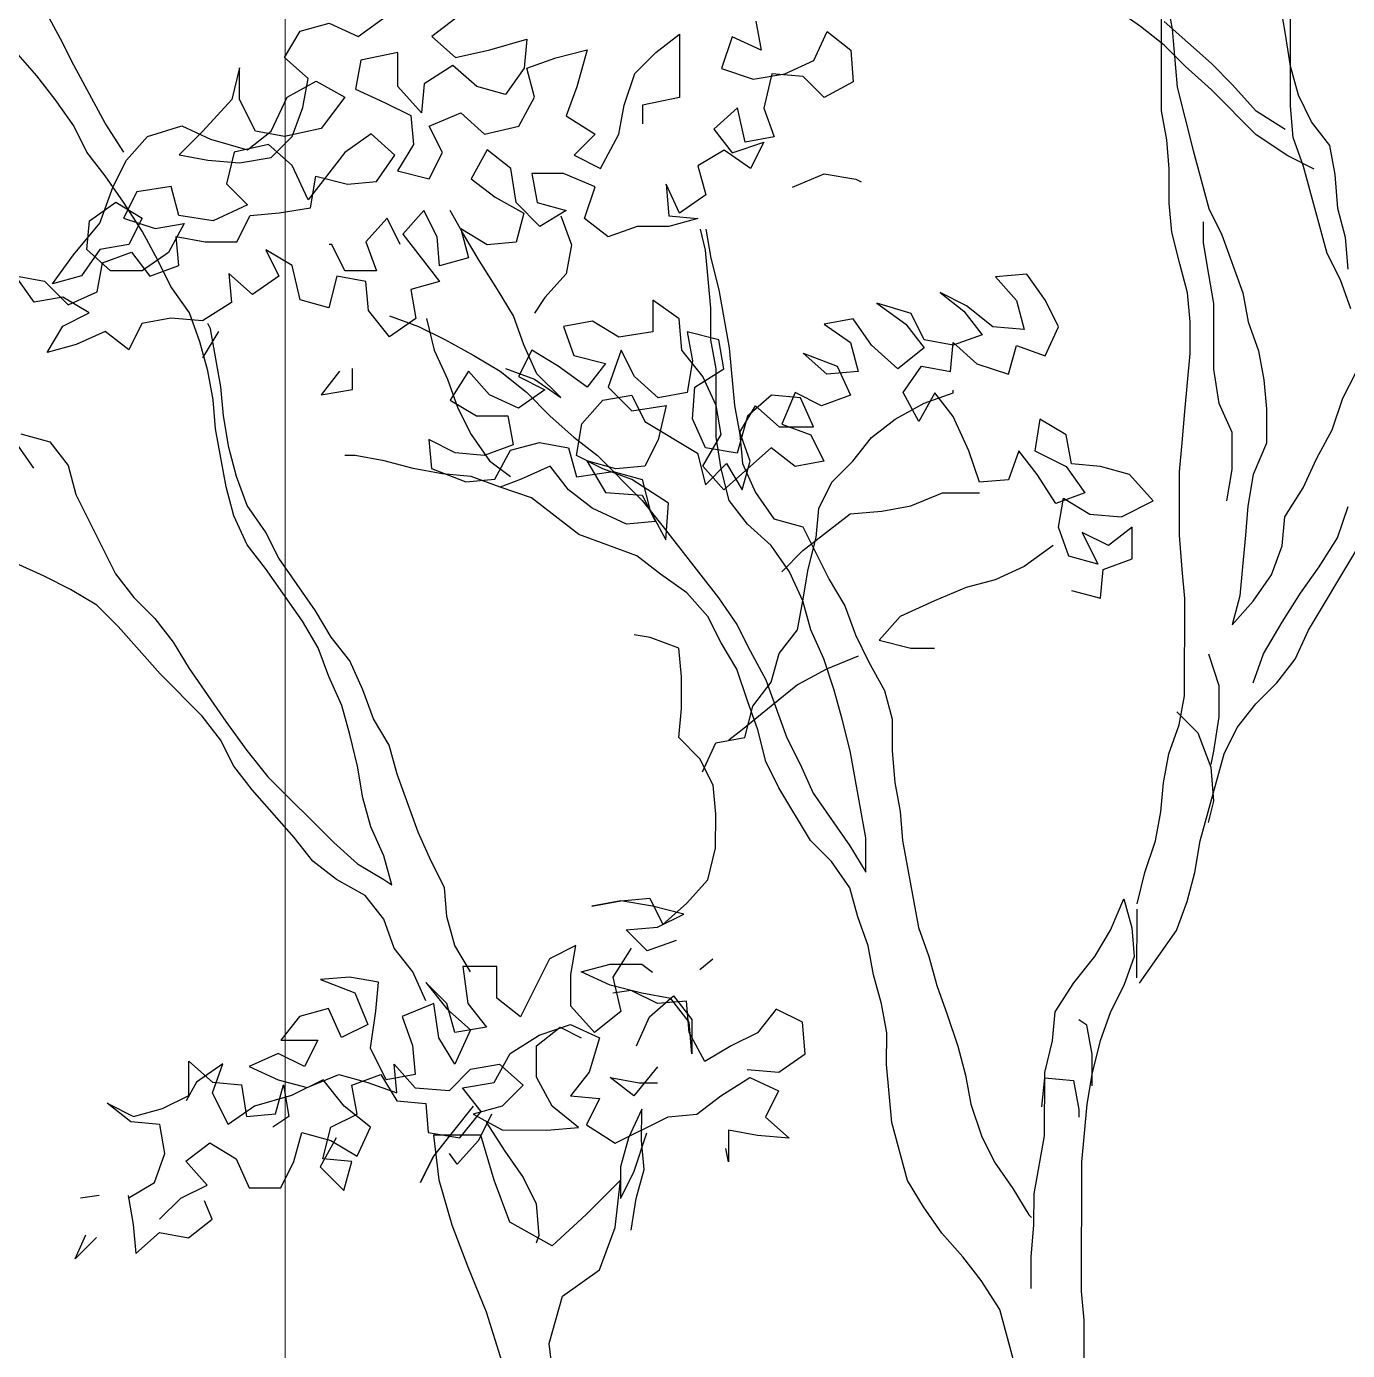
# Model space of a CAD drawing. Header units: millimetres. Extents: x 684983 to 685377, y 990360 to 990509.
# Drawn here: x 685187.835 to 685188.559, y 990423.123 to 990423.848 of the extents above; entities that cross this region are included whole.
import ezdxf

# ---------------------------------------------------------------- set-up
doc = ezdxf.new("R2010")
doc.units = ezdxf.units.MM
doc.layers.add('grid', color=8, linetype='Continuous', lineweight=9)
doc.layers.add('TEAK', color=7, linetype='Continuous')

# ---------------------------------------------------------------- blocks, each defined once
blk = doc.blocks.new('A$C25655A80')
at = {"color": 62}
for p, q in [((0.05239, 1.56976), (0.05243, 1.61686)), ((0.05435, 1.61013), (0.05626, 1.59956)), ((0.09759, 1.59856), (0.09568, 1.60913)), ((-0.34941, 1.59608), (-0.35517, 1.60666)), ((-0.24079, 1.59694), (-0.2302, 1.60462)), ((0.04472, 1.60053), (0.03512, 1.60726)), ((0.09949, 1.57164), (0.09952, 1.60721)), ((-0.26193, 1.59889), (-0.25136, 1.60176)), ((-0.25136, 1.60176), (-0.24079, 1.59694)), ((-0.20521, 1.60364), (-0.21387, 1.59692)), ((-0.09562, 1.60258), (-0.09371, 1.592)), ((0.05337, 1.59379), (0.04472, 1.60053)), ((0.07067, 1.58704), (0.05338, 1.60244)), ((0.05626, 1.59956), (0.05816, 1.5784)), ((-0.34462, 1.58646), (-0.34941, 1.59608)), ((-0.26771, 1.58928), (-0.26193, 1.59889)), ((-0.21387, 1.59692), (-0.20523, 1.58922)), ((-0.19273, 1.59209), (-0.17926, 1.59593)), ((-0.17926, 1.59593), (-0.18023, 1.58535)), ((-0.13216, 1.59108), (-0.12351, 1.5978)), ((-0.12351, 1.5978), (-0.12353, 1.57473)), ((-0.10428, 1.59682), (-0.10814, 1.58529)), ((-0.09371, 1.592), (-0.10428, 1.59682)), ((-0.07449, 1.58814), (-0.06967, 1.59871)), ((-0.06967, 1.59871), (-0.06103, 1.59197)), ((0.0995, 1.58606), (0.09759, 1.59856)), ((-0.35808, 1.58263), (-0.36576, 1.59129)), ((-0.22637, 1.59116), (-0.23983, 1.58829)), ((-0.22638, 1.57867), (-0.22637, 1.59116)), ((-0.20523, 1.58922), (-0.19273, 1.59209)), ((-0.1687, 1.58919), (-0.15716, 1.59206)), ((-0.15716, 1.59206), (-0.16102, 1.57861)), ((-0.13986, 1.58339), (-0.13216, 1.59108)), ((-0.06103, 1.59197), (-0.06008, 1.58044)), ((0.06105, 1.58609), (0.05337, 1.59379)), ((-0.3331, 1.5653), (-0.34462, 1.58646)), ((-0.28406, 1.58545), (-0.28695, 1.57391)), ((-0.28407, 1.57391), (-0.28406, 1.58545)), ((-0.25907, 1.58158), (-0.26771, 1.58928)), ((-0.23983, 1.58829), (-0.24177, 1.57772)), ((-0.20619, 1.58634), (-0.21677, 1.57962)), ((-0.19754, 1.57864), (-0.20619, 1.58634)), ((-0.18023, 1.58535), (-0.18697, 1.57575)), ((-0.17927, 1.58535), (-0.1687, 1.58919)), ((-0.1764, 1.57477), (-0.17927, 1.58535)), ((-0.10814, 1.58529), (-0.09661, 1.58143)), ((-0.08507, 1.58334), (-0.07449, 1.58814)), ((0.07066, 1.57743), (0.06105, 1.58609)), ((0.07835, 1.57935), (0.07067, 1.58704)), ((0.10238, 1.57548), (0.0995, 1.58606)), ((-0.35136, 1.57397), (-0.35808, 1.58263)), ((-0.26676, 1.57486), (-0.25618, 1.58062)), ((-0.261, 1.57101), (-0.25907, 1.58158)), ((-0.25618, 1.58062), (-0.24561, 1.57484)), ((-0.14372, 1.57186), (-0.13986, 1.58339)), ((-0.09661, 1.58143), (-0.08507, 1.58334)), ((-0.08987, 1.58335), (-0.09277, 1.57085)), ((-0.07834, 1.58237), (-0.08987, 1.58335)), ((-0.07066, 1.57468), (-0.07834, 1.58237)), ((-0.06008, 1.58044), (-0.07066, 1.57468)), ((-0.24177, 1.57772), (-0.2312, 1.5729)), ((-0.21774, 1.56904), (-0.22638, 1.57867)), ((-0.21677, 1.57962), (-0.21774, 1.56904)), ((-0.18697, 1.57575), (-0.19754, 1.57864)), ((-0.16102, 1.57861), (-0.16487, 1.56803)), ((0.05816, 1.5784), (0.06391, 1.55533)), ((0.08698, 1.56107), (0.07066, 1.57743)), ((0.08699, 1.56973), (0.07835, 1.57935)), ((0.10718, 1.56586), (0.10238, 1.57548)), ((-0.34464, 1.56435), (-0.35136, 1.57397)), ((-0.28695, 1.57391), (-0.29753, 1.56239)), ((-0.27831, 1.56237), (-0.28407, 1.57391)), ((-0.27254, 1.56237), (-0.26676, 1.57486)), ((-0.26485, 1.56044), (-0.261, 1.57101)), ((-0.24561, 1.57484), (-0.25428, 1.56331)), ((-0.2312, 1.5729), (-0.22159, 1.56809)), ((-0.18218, 1.56421), (-0.1764, 1.57477)), ((-0.14565, 1.56129), (-0.14372, 1.57186)), ((-0.12353, 1.57473), (-0.13699, 1.57185)), ((-0.13699, 1.57185), (-0.13699, 1.56513)), ((-0.10238, 1.57086), (-0.11104, 1.56318)), ((-0.09951, 1.55836), (-0.10238, 1.57086)), ((-0.09277, 1.57085), (-0.08893, 1.56027)), ((0.10044, 1.5601), (0.09949, 1.57164)), ((-0.32638, 1.55472), (-0.3331, 1.5653)), ((-0.22159, 1.56809), (-0.22064, 1.55751)), ((-0.21486, 1.56424), (-0.20332, 1.56903)), ((-0.20332, 1.56903), (-0.19468, 1.56133)), ((-0.16487, 1.56803), (-0.1543, 1.5613)), ((0.0543, 1.55918), (0.05239, 1.56976)), ((0.09756, 1.56299), (0.08699, 1.56973)), ((0.1139, 1.55721), (0.10718, 1.56586)), ((-0.33984, 1.55474), (-0.34464, 1.56435)), ((-0.32542, 1.55184), (-0.31772, 1.56048)), ((-0.31772, 1.56048), (-0.30522, 1.56432)), ((-0.29753, 1.56239), (-0.30619, 1.55374)), ((-0.30522, 1.56432), (-0.29465, 1.5595)), ((-0.2812, 1.55564), (-0.27254, 1.56237)), ((-0.26774, 1.56044), (-0.27831, 1.56237)), ((-0.25428, 1.56331), (-0.26774, 1.56044)), ((-0.23601, 1.56137), (-0.24563, 1.55465)), ((-0.22737, 1.55367), (-0.23601, 1.56137)), ((-0.21006, 1.55462), (-0.21486, 1.56424)), ((-0.19468, 1.56133), (-0.18218, 1.56421)), ((-0.1543, 1.5613), (-0.162, 1.55361)), ((-0.15239, 1.5488), (-0.14565, 1.56129)), ((-0.11104, 1.56318), (-0.10432, 1.55452)), ((0.09851, 1.55337), (0.08698, 1.56107)), ((-0.29465, 1.5595), (-0.2812, 1.55564)), ((-0.27351, 1.55756), (-0.28601, 1.55469)), ((-0.26486, 1.54986), (-0.27351, 1.55756)), ((-0.27255, 1.55275), (-0.26485, 1.56044)), ((-0.22064, 1.55751), (-0.22641, 1.5479)), ((-0.10432, 1.55452), (-0.09278, 1.55836)), ((-0.08893, 1.56027), (-0.09951, 1.55836)), ((-0.09278, 1.55836), (-0.0976, 1.54875)), ((0.05525, 1.54861), (0.0543, 1.55918)), ((0.10428, 1.54952), (0.10044, 1.5601)), ((0.11581, 1.54663), (0.1139, 1.55721)), ((-0.33312, 1.54608), (-0.33984, 1.55474)), ((-0.33024, 1.54223), (-0.32542, 1.55184)), ((-0.30619, 1.55374), (-0.29562, 1.55181)), ((-0.29562, 1.55181), (-0.28409, 1.55084)), ((-0.28601, 1.55469), (-0.2889, 1.54315)), ((-0.28409, 1.55084), (-0.27255, 1.55275)), ((-0.24563, 1.55465), (-0.25911, 1.53736)), ((-0.23411, 1.54407), (-0.22737, 1.55367)), ((-0.21488, 1.54501), (-0.21006, 1.55462)), ((-0.19372, 1.55556), (-0.1995, 1.54499)), ((-0.18507, 1.54883), (-0.19372, 1.55556)), ((-0.162, 1.55361), (-0.15239, 1.5488)), ((-0.1072, 1.55548), (-0.11682, 1.54973)), ((-0.0976, 1.54875), (-0.1072, 1.55548)), ((0.06391, 1.55533), (0.06966, 1.53417)), ((0.10812, 1.54856), (0.09851, 1.55337)), ((-0.3264, 1.53646), (-0.33312, 1.54608)), ((-0.25911, 1.53736), (-0.26486, 1.54986)), ((-0.25815, 1.53447), (-0.25621, 1.54601)), ((-0.25621, 1.54601), (-0.24468, 1.54311)), ((-0.22641, 1.5479), (-0.21488, 1.54501)), ((-0.18316, 1.53633), (-0.18507, 1.54883)), ((-0.17739, 1.5469), (-0.17547, 1.53632)), ((-0.16585, 1.54689), (-0.17739, 1.5469)), ((-0.15432, 1.54207), (-0.16585, 1.54689)), ((-0.11682, 1.54973), (-0.11395, 1.53915)), ((-0.08222, 1.542), (-0.07068, 1.5468)), ((-0.07068, 1.5468), (-0.05915, 1.54487)), ((0.05524, 1.53611), (0.05525, 1.54861)), ((0.1129, 1.51779), (0.10428, 1.54952)), ((0.11676, 1.53413), (0.11581, 1.54663)), ((-0.33506, 1.52878), (-0.33024, 1.54223)), ((-0.30909, 1.54221), (-0.32159, 1.5403)), ((-0.30621, 1.53163), (-0.30909, 1.54221)), ((-0.2889, 1.54315), (-0.28122, 1.53546)), ((-0.24468, 1.54311), (-0.23411, 1.54407)), ((-0.1995, 1.54499), (-0.19085, 1.53826)), ((-0.15818, 1.53054), (-0.15432, 1.54207)), ((-0.12836, 1.54301), (-0.12741, 1.53147)), ((-0.12357, 1.53243), (-0.12836, 1.54301)), ((-0.05915, 1.54487), (-0.05723, 1.5439)), ((-0.3389, 1.52974), (-0.32928, 1.53646)), ((-0.32928, 1.53646), (-0.31967, 1.53069)), ((-0.32159, 1.5403), (-0.3264, 1.53069)), ((-0.31968, 1.52588), (-0.3264, 1.53646)), ((-0.19085, 1.53826), (-0.18028, 1.53248)), ((-0.17452, 1.52767), (-0.18316, 1.53633)), ((-0.17547, 1.53632), (-0.1649, 1.53343)), ((-0.11395, 1.53915), (-0.12357, 1.53243)), ((-0.29372, 1.5297), (-0.30621, 1.53163)), ((-0.28122, 1.53546), (-0.29372, 1.5297)), ((-0.28507, 1.522), (-0.28026, 1.53161)), ((-0.28026, 1.53161), (-0.26968, 1.53256)), ((-0.26968, 1.53256), (-0.25815, 1.53447)), ((-0.21681, 1.53348), (-0.22451, 1.52483)), ((-0.21201, 1.52386), (-0.21681, 1.53348)), ((-0.2024, 1.52481), (-0.2072, 1.53347)), ((-0.18028, 1.53248), (-0.18318, 1.52191)), ((-0.1649, 1.53343), (-0.17452, 1.52767)), ((-0.16683, 1.53151), (-0.16299, 1.52093)), ((0.05619, 1.52553), (0.05524, 1.53611)), ((0.06966, 1.53417), (0.07445, 1.52456)), ((0.11963, 1.52355), (0.11676, 1.53413)), ((-0.34468, 1.51725), (-0.33506, 1.52878)), ((-0.33987, 1.51917), (-0.3389, 1.52974)), ((-0.3264, 1.53069), (-0.31487, 1.52684)), ((-0.31967, 1.53069), (-0.32449, 1.52108)), ((-0.31487, 1.52684), (-0.30429, 1.52875)), ((-0.30429, 1.52875), (-0.31007, 1.51818)), ((-0.23027, 1.5306), (-0.23797, 1.52196)), ((-0.22548, 1.52099), (-0.23027, 1.5306)), ((-0.20336, 1.52673), (-0.20049, 1.51616)), ((-0.19375, 1.52096), (-0.20336, 1.52673)), ((-0.14953, 1.5238), (-0.15818, 1.53054)), ((-0.13895, 1.52764), (-0.14953, 1.5238)), ((-0.12742, 1.52763), (-0.13895, 1.52764)), ((-0.11684, 1.5305), (-0.12742, 1.52763)), ((-0.12741, 1.53147), (-0.11684, 1.5305)), ((-0.11397, 1.51896), (-0.11588, 1.52665)), ((-0.11396, 1.52665), (-0.11205, 1.51608)), ((0.06772, 1.52168), (0.06773, 1.52937)), ((-0.31392, 1.5153), (-0.31968, 1.52588)), ((-0.30718, 1.52394), (-0.29661, 1.52201)), ((-0.30623, 1.51337), (-0.30718, 1.52394)), ((-0.29661, 1.52201), (-0.28507, 1.522)), ((-0.23797, 1.52196), (-0.23414, 1.51138)), ((-0.22451, 1.52483), (-0.21107, 1.50751)), ((-0.21106, 1.51328), (-0.21201, 1.52386)), ((-0.19664, 1.51519), (-0.2024, 1.52481)), ((-0.18318, 1.52191), (-0.19375, 1.52096)), ((0.05906, 1.514), (0.05619, 1.52553)), ((0.07445, 1.52456), (0.08213, 1.5034)), ((0.12059, 1.51202), (0.11963, 1.52355)), ((-0.35238, 1.50668), (-0.34468, 1.51725)), ((-0.33507, 1.51916), (-0.3418, 1.50956)), ((-0.33123, 1.51147), (-0.33987, 1.51917)), ((-0.32449, 1.52108), (-0.33507, 1.51916)), ((-0.33411, 1.51436), (-0.32353, 1.51819)), ((-0.32353, 1.51819), (-0.31681, 1.50953)), ((-0.31007, 1.51818), (-0.31969, 1.51146)), ((-0.2745, 1.51911), (-0.26971, 1.50949)), ((-0.2649, 1.51333), (-0.2745, 1.51911)), ((-0.25047, 1.52101), (-0.25143, 1.52101)), ((-0.24567, 1.51139), (-0.25047, 1.52101)), ((-0.16299, 1.52093), (-0.16492, 1.51036)), ((-0.11206, 1.49781), (-0.11397, 1.51896)), ((0.06963, 1.51014), (0.06772, 1.52168)), ((0.1177, 1.50818), (0.1129, 1.51779)), ((-0.33604, 1.50378), (-0.33411, 1.51436)), ((-0.31681, 1.50953), (-0.30623, 1.51337)), ((-0.30912, 1.50568), (-0.31392, 1.5153)), ((-0.26202, 1.50083), (-0.2649, 1.51333)), ((-0.20049, 1.51616), (-0.21106, 1.51328)), ((-0.18992, 1.50461), (-0.19664, 1.51519)), ((-0.11205, 1.51608), (-0.10917, 1.50454)), ((0.06194, 1.50342), (0.05906, 1.514)), ((-0.36584, 1.50958), (-0.35526, 1.50765)), ((-0.35912, 1.49996), (-0.36584, 1.50958)), ((-0.35526, 1.50765), (-0.34662, 1.49899)), ((-0.3418, 1.50956), (-0.35238, 1.50668)), ((-0.31969, 1.51146), (-0.33123, 1.51147)), ((-0.28797, 1.51047), (-0.28702, 1.49989)), ((-0.27932, 1.50277), (-0.28797, 1.51047)), ((-0.26971, 1.50949), (-0.27932, 1.50277)), ((-0.24856, 1.50947), (-0.25145, 1.49794)), ((-0.23798, 1.50754), (-0.24856, 1.50947)), ((-0.23414, 1.51138), (-0.24567, 1.51139)), ((-0.23703, 1.49696), (-0.23798, 1.50754)), ((-0.21107, 1.50751), (-0.22164, 1.50464)), ((-0.16492, 1.51036), (-0.17262, 1.50171)), ((0.0033, 1.5102), (-0.00823, 1.50925)), ((-0.00823, 1.50925), (-0.00055, 1.50059)), ((0.01003, 1.50058), (0.0033, 1.5102)), ((0.07155, 1.49957), (0.06963, 1.51014)), ((0.12153, 1.4976), (0.1177, 1.50818)), ((-0.34662, 1.49899), (-0.33604, 1.50378)), ((-0.3024, 1.49606), (-0.30912, 1.50568)), ((-0.22164, 1.50464), (-0.21973, 1.49406)), ((-0.18416, 1.49499), (-0.18992, 1.50461)), ((-0.10917, 1.50454), (-0.10535, 1.48339)), ((-0.02842, 1.5035), (-0.01978, 1.49677)), ((-0.01882, 1.49869), (-0.02842, 1.5035)), ((0.06289, 1.49284), (0.06194, 1.50342)), ((0.08213, 1.5034), (0.08404, 1.49283)), ((-0.34854, 1.50187), (-0.35912, 1.49996)), ((-0.33893, 1.4961), (-0.34854, 1.50187)), ((-0.28702, 1.49989), (-0.2976, 1.49317)), ((-0.25145, 1.49794), (-0.26202, 1.50083)), ((-0.17262, 1.50171), (-0.17647, 1.49595)), ((-0.13321, 1.50071), (-0.13322, 1.48918)), ((-0.1236, 1.49398), (-0.13321, 1.50071)), ((-0.11207, 1.48628), (-0.11206, 1.49781)), ((-0.0515, 1.49968), (-0.04093, 1.49198)), ((-0.03901, 1.49582), (-0.0515, 1.49968)), ((-0.00921, 1.49099), (-0.01882, 1.49869)), ((-0.00055, 1.50059), (0.00233, 1.49002)), ((0.01482, 1.49097), (0.01003, 1.50058)), ((0.07153, 1.47553), (0.07155, 1.49957)), ((-0.34855, 1.4913), (-0.33893, 1.4961)), ((-0.30913, 1.49415), (-0.31971, 1.49223)), ((-0.2976, 1.49317), (-0.30913, 1.49415)), ((-0.29857, 1.48548), (-0.3024, 1.49606)), ((-0.22935, 1.48734), (-0.23703, 1.49696)), ((-0.21973, 1.49406), (-0.22935, 1.48734)), ((-0.22934, 1.49503), (-0.21877, 1.49118)), ((-0.21589, 1.49406), (-0.21301, 1.48252)), ((-0.18033, 1.48442), (-0.18416, 1.49499)), ((-0.15533, 1.49304), (-0.1659, 1.49113)), ((-0.14572, 1.48727), (-0.15533, 1.49304)), ((-0.12265, 1.48244), (-0.1236, 1.49398)), ((-0.06016, 1.49392), (-0.07073, 1.49201)), ((-0.05344, 1.4843), (-0.06016, 1.49392)), ((-0.03421, 1.4862), (-0.03901, 1.49582)), ((-0.01978, 1.49677), (-0.01306, 1.48811)), ((0.06288, 1.48131), (0.06289, 1.49284)), ((-0.35433, 1.48169), (-0.34855, 1.4913)), ((-0.33317, 1.48936), (-0.34375, 1.48456)), ((-0.32452, 1.48262), (-0.33317, 1.48936)), ((-0.31971, 1.49223), (-0.32452, 1.48262)), ((-0.29183, 1.48932), (-0.29761, 1.47972)), ((-0.29472, 1.49029), (-0.29568, 1.49221)), ((-0.29089, 1.46914), (-0.29472, 1.49029)), ((-0.21877, 1.49118), (-0.20916, 1.48636)), ((-0.1659, 1.49113), (-0.16207, 1.48055)), ((-0.13322, 1.48918), (-0.14572, 1.48727)), ((-0.12072, 1.48917), (-0.11881, 1.47859)), ((-0.10919, 1.48627), (-0.12072, 1.48917)), ((-0.07073, 1.49201), (-0.06113, 1.48527)), ((-0.04093, 1.49198), (-0.03421, 1.48332)), ((-0.01306, 1.48811), (-0.02364, 1.48427)), ((0.00233, 1.49002), (-0.00921, 1.49099)), ((0.01001, 1.4804), (0.01482, 1.49097)), ((0.08404, 1.49283), (0.08787, 1.48225)), ((-0.34375, 1.48456), (-0.35433, 1.48169)), ((-0.29569, 1.47491), (-0.29857, 1.48548)), ((-0.20916, 1.48636), (-0.1986, 1.48059)), ((-0.17553, 1.47384), (-0.18033, 1.48442)), ((-0.11016, 1.4757), (-0.11207, 1.48628)), ((-0.10728, 1.4757), (-0.10919, 1.48627)), ((-0.10535, 1.48339), (-0.10344, 1.46224)), ((-0.06113, 1.48527), (-0.05825, 1.47469)), ((-0.04383, 1.47564), (-0.05344, 1.4843)), ((-0.03421, 1.48332), (-0.04383, 1.47564)), ((-0.02364, 1.48427), (-0.03421, 1.4862)), ((-0.02461, 1.47466), (-0.02363, 1.48523)), ((-0.02363, 1.48523), (-0.01499, 1.47753)), ((-0.00346, 1.47368), (-0.00056, 1.48425)), ((-0.00056, 1.48425), (0.01001, 1.4804)), ((-0.21301, 1.48252), (-0.20822, 1.47194)), ((-0.1986, 1.48059), (-0.18899, 1.47481)), ((-0.17745, 1.48249), (-0.18226, 1.47288)), ((-0.16784, 1.47671), (-0.17745, 1.48249)), ((-0.16207, 1.48055), (-0.15053, 1.47766)), ((-0.14476, 1.48246), (-0.14958, 1.46901)), ((-0.13996, 1.47284), (-0.14476, 1.48246)), ((-0.11497, 1.47282), (-0.12265, 1.48244)), ((-0.11881, 1.47859), (-0.12074, 1.46706)), ((-0.07843, 1.48144), (-0.06594, 1.47662)), ((-0.06979, 1.47374), (-0.07843, 1.48144)), ((0.06094, 1.46016), (0.06288, 1.48131)), ((0.08787, 1.48225), (0.08979, 1.47167)), ((-0.29378, 1.46433), (-0.29569, 1.47491)), ((-0.24763, 1.47486), (-0.25436, 1.46622)), ((-0.24283, 1.46813), (-0.24282, 1.47582)), ((-0.20052, 1.47482), (-0.20726, 1.46425)), ((-0.19284, 1.46616), (-0.20052, 1.47482)), ((-0.18899, 1.47481), (-0.17938, 1.46711)), ((-0.18706, 1.47577), (-0.17649, 1.47191)), ((-0.16689, 1.46518), (-0.17553, 1.47384)), ((-0.15727, 1.46901), (-0.16784, 1.47671)), ((-0.15053, 1.47766), (-0.15727, 1.46901)), ((-0.11786, 1.46898), (-0.10728, 1.4757)), ((-0.11018, 1.45071), (-0.11016, 1.4757)), ((-0.05825, 1.47469), (-0.06979, 1.47374)), ((-0.06594, 1.47662), (-0.06114, 1.46604)), ((-0.04192, 1.46699), (-0.03518, 1.47659)), ((-0.03518, 1.47659), (-0.02461, 1.47466)), ((-0.01499, 1.47753), (-0.00346, 1.47368)), ((0.07344, 1.46303), (0.07153, 1.47553)), ((0.11862, 1.46492), (0.12344, 1.47452)), ((-0.28994, 1.45856), (-0.29089, 1.46914)), ((-0.20822, 1.47194), (-0.20438, 1.46137)), ((-0.18226, 1.47288), (-0.17265, 1.46807)), ((-0.17649, 1.47191), (-0.16689, 1.46518)), ((-0.14958, 1.46901), (-0.14094, 1.46035)), ((-0.13132, 1.46514), (-0.13996, 1.47284)), ((-0.11883, 1.45744), (-0.11786, 1.46898)), ((-0.11017, 1.46224), (-0.11497, 1.47282)), ((0.08979, 1.47167), (0.09074, 1.4611)), ((-0.29283, 1.45376), (-0.29378, 1.46433)), ((-0.25436, 1.46622), (-0.24283, 1.46813)), ((-0.20726, 1.46425), (-0.19765, 1.45848)), ((-0.18227, 1.46135), (-0.19284, 1.46616)), ((-0.17265, 1.46807), (-0.18227, 1.46135)), ((-0.17938, 1.46711), (-0.17074, 1.45845)), ((-0.15921, 1.45556), (-0.15151, 1.4642)), ((-0.15151, 1.4642), (-0.14093, 1.46611)), ((-0.14093, 1.46611), (-0.13613, 1.4565)), ((-0.12074, 1.46706), (-0.13132, 1.46514)), ((-0.08998, 1.46607), (-0.09864, 1.45839)), ((-0.07941, 1.4651), (-0.08998, 1.46607)), ((-0.08133, 1.46702), (-0.08615, 1.45549)), ((-0.07172, 1.46221), (-0.08133, 1.46702)), ((-0.07461, 1.45452), (-0.07941, 1.4651)), ((-0.06114, 1.46604), (-0.07172, 1.46221)), ((-0.03616, 1.45641), (-0.04192, 1.46699)), ((-0.03038, 1.46697), (-0.03616, 1.45641)), ((-0.03423, 1.46313), (-0.02365, 1.46697)), ((-0.02366, 1.45832), (-0.03038, 1.46697)), ((-0.02365, 1.46697), (-0.02365, 1.46793)), ((0.11476, 1.45338), (0.11862, 1.46492)), ((-0.20438, 1.46137), (-0.19958, 1.45175)), ((-0.14094, 1.46035), (-0.12844, 1.46226)), ((-0.12844, 1.46226), (-0.13133, 1.44976)), ((-0.10826, 1.45167), (-0.11017, 1.46224)), ((-0.10344, 1.46224), (-0.10153, 1.45166)), ((-0.10153, 1.45262), (-0.09575, 1.46223)), ((-0.09575, 1.46223), (-0.08711, 1.45453)), ((-0.04481, 1.45737), (-0.03423, 1.46313)), ((0.05997, 1.44863), (0.06094, 1.46016)), ((0.07823, 1.45246), (0.07344, 1.46303)), ((0.09074, 1.4611), (0.09073, 1.4486)), ((-0.28803, 1.44702), (-0.28994, 1.45856)), ((-0.19765, 1.45848), (-0.18612, 1.45847)), ((-0.18612, 1.45847), (-0.18421, 1.44789)), ((-0.17074, 1.45845), (-0.16209, 1.45075)), ((-0.16114, 1.44402), (-0.15921, 1.45556)), ((-0.13613, 1.4565), (-0.11692, 1.44494)), ((-0.11403, 1.44686), (-0.11883, 1.45744)), ((-0.09864, 1.45839), (-0.1025, 1.44493)), ((-0.08711, 1.45453), (-0.07461, 1.45452)), ((-0.08615, 1.45549), (-0.07558, 1.45164)), ((-0.05347, 1.45065), (-0.04481, 1.45737)), ((-0.0179, 1.44581), (-0.02366, 1.45832)), ((0.00806, 1.45733), (0.00613, 1.44579)), ((0.01767, 1.45155), (0.00806, 1.45733)), ((-0.36397, 1.4519), (-0.35339, 1.44901)), ((-0.289, 1.4326), (-0.29283, 1.45376)), ((-0.21497, 1.44984), (-0.21401, 1.43927)), ((-0.20536, 1.44502), (-0.21497, 1.44984)), ((-0.19958, 1.45175), (-0.19286, 1.44213)), ((-0.16209, 1.45075), (-0.15345, 1.44402)), ((-0.13133, 1.44976), (-0.13615, 1.44016)), ((-0.115, 1.44014), (-0.10826, 1.45167)), ((-0.10827, 1.43917), (-0.11018, 1.45071)), ((-0.09769, 1.44204), (-0.10153, 1.45262)), ((-0.10153, 1.45166), (-0.10058, 1.44108)), ((-0.07558, 1.45164), (-0.07078, 1.44202)), ((-0.0602, 1.44201), (-0.05347, 1.45065)), ((0.01958, 1.44097), (0.01767, 1.45155)), ((0.07822, 1.439), (0.07823, 1.45246)), ((0.10899, 1.44281), (0.11476, 1.45338)), ((-0.35917, 1.4394), (-0.36589, 1.44902)), ((-0.35339, 1.44901), (-0.34667, 1.44035)), ((-0.28515, 1.43645), (-0.28803, 1.44702)), ((-0.19478, 1.44405), (-0.20536, 1.44502)), ((-0.18421, 1.44789), (-0.19478, 1.44405)), ((-0.19095, 1.4354), (-0.18517, 1.44597)), ((-0.18517, 1.44597), (-0.17459, 1.44884)), ((-0.17459, 1.44884), (-0.16402, 1.44691)), ((-0.16402, 1.44691), (-0.16115, 1.43633)), ((-0.11692, 1.44494), (-0.11404, 1.43341)), ((-0.1025, 1.44493), (-0.11403, 1.44686)), ((-0.09, 1.44684), (-0.10732, 1.43148)), ((-0.08135, 1.4401), (-0.09, 1.44684)), ((-0.01407, 1.43428), (-0.0179, 1.44581)), ((0.00036, 1.4458), (-0.00349, 1.43523)), ((0.00708, 1.43714), (0.00036, 1.4458)), ((0.00613, 1.44579), (0.01766, 1.44001)), ((0.05899, 1.43805), (0.05997, 1.44863)), ((0.09073, 1.4486), (0.08591, 1.43707)), ((-0.34667, 1.44035), (-0.3438, 1.42977)), ((-0.24189, 1.4441), (-0.24573, 1.4441)), ((-0.23131, 1.44216), (-0.24189, 1.4441)), ((-0.22074, 1.43927), (-0.23131, 1.44216)), ((-0.19286, 1.44213), (-0.18518, 1.43635)), ((-0.17075, 1.44019), (-0.18133, 1.43539)), ((-0.16403, 1.43153), (-0.17075, 1.44019)), ((-0.15153, 1.43921), (-0.16114, 1.44402)), ((-0.15729, 1.4421), (-0.15058, 1.43056)), ((-0.14672, 1.4392), (-0.15729, 1.4421)), ((-0.15345, 1.44402), (-0.13712, 1.42766)), ((-0.13615, 1.44016), (-0.14672, 1.4392)), ((-0.10732, 1.43148), (-0.115, 1.44014)), ((-0.11404, 1.43341), (-0.10635, 1.44109)), ((-0.10635, 1.44109), (-0.10059, 1.43147)), ((-0.10059, 1.43147), (-0.09769, 1.44204)), ((-0.10058, 1.44108), (-0.09578, 1.43051)), ((-0.07078, 1.44202), (-0.08135, 1.4401)), ((-0.0679, 1.43432), (-0.0602, 1.44201)), ((0.01766, 1.44001), (0.02438, 1.4304)), ((0.03016, 1.44), (0.01958, 1.44097)), ((0.04073, 1.43711), (0.03016, 1.44)), ((0.10417, 1.43224), (0.10899, 1.44281)), ((-0.28132, 1.42587), (-0.28515, 1.43645)), ((-0.21017, 1.43734), (-0.22074, 1.43927)), ((-0.21401, 1.43927), (-0.20152, 1.43445)), ((-0.1996, 1.43637), (-0.21017, 1.43734)), ((-0.20152, 1.43445), (-0.19095, 1.4354)), ((-0.18903, 1.43251), (-0.1996, 1.43637)), ((-0.18133, 1.43539), (-0.18903, 1.43251)), ((-0.16115, 1.43633), (-0.14769, 1.43824)), ((-0.14096, 1.43535), (-0.15153, 1.43921)), ((-0.14769, 1.43824), (-0.13711, 1.43535)), ((-0.12751, 1.42669), (-0.14096, 1.43535)), ((-0.13711, 1.43535), (-0.13424, 1.42381)), ((-0.1054, 1.42763), (-0.10827, 1.43917)), ((-0.00349, 1.43523), (-0.01407, 1.43428)), ((0.0138, 1.42656), (0.00708, 1.43714)), ((0.04937, 1.42749), (0.04073, 1.43711)), ((0.05897, 1.41498), (0.05899, 1.43805)), ((0.07629, 1.42746), (0.07822, 1.439)), ((0.08591, 1.43707), (0.08398, 1.42553)), ((-0.28613, 1.42203), (-0.289, 1.4326)), ((-0.17749, 1.42866), (-0.18903, 1.43251)), ((-0.15539, 1.42479), (-0.16403, 1.43153)), ((-0.15058, 1.43056), (-0.13712, 1.42958)), ((-0.09578, 1.43051), (-0.08906, 1.42089)), ((-0.07272, 1.42472), (-0.0679, 1.43432)), ((-0.03907, 1.42565), (-0.02753, 1.43044)), ((-0.02753, 1.43044), (-0.01407, 1.43043)), ((0.02438, 1.4304), (0.0138, 1.42656)), ((0.09743, 1.42168), (0.10417, 1.43224)), ((-0.3438, 1.42977), (-0.32941, 1.40092)), ((-0.2746, 1.41625), (-0.28132, 1.42587)), ((-0.1602, 1.41518), (-0.17749, 1.42866)), ((-0.13712, 1.42958), (-0.13232, 1.41996)), ((-0.13712, 1.42766), (-0.12944, 1.41804)), ((-0.12848, 1.41323), (-0.12751, 1.42669)), ((-0.09868, 1.41897), (-0.1054, 1.42763)), ((-0.04965, 1.42373), (-0.03907, 1.42565)), ((0.01476, 1.41791), (0.01669, 1.42848)), ((0.01669, 1.42848), (0.0263, 1.4227)), ((0.03783, 1.42173), (0.04937, 1.42749)), ((0.08398, 1.42553), (0.08301, 1.41496)), ((0.11665, 1.41397), (0.12051, 1.4255)), ((-0.28133, 1.41145), (-0.28613, 1.42203)), ((-0.1429, 1.41901), (-0.15539, 1.42479)), ((-0.13424, 1.42381), (-0.12848, 1.41323)), ((-0.08906, 1.42089), (-0.07849, 1.41799)), ((-0.0785, 1.40934), (-0.06118, 1.42278)), ((-0.07369, 1.41414), (-0.07272, 1.42472)), ((-0.06118, 1.42278), (-0.04965, 1.42373)), ((0.0263, 1.4227), (0.03783, 1.42173)), ((0.09646, 1.4111), (0.09743, 1.42168)), ((-0.2698, 1.40663), (-0.2746, 1.41625)), ((-0.13232, 1.41996), (-0.1429, 1.41901)), ((-0.12944, 1.41804), (-0.10928, 1.39207)), ((-0.09003, 1.41127), (-0.09868, 1.41897)), ((-0.07849, 1.41799), (-0.06889, 1.39876)), ((0.01859, 1.40733), (0.01476, 1.41791)), ((0.02341, 1.41598), (0.02916, 1.40444)), ((0.03301, 1.41116), (0.02341, 1.41598)), ((0.04167, 1.41788), (0.03301, 1.41116)), ((0.04166, 1.40635), (0.04167, 1.41788)), ((-0.27461, 1.40279), (-0.28133, 1.41145)), ((-0.13906, 1.40747), (-0.1602, 1.41518)), ((-0.08331, 1.40165), (-0.09003, 1.41127)), ((-0.07658, 1.40261), (-0.07369, 1.41414)), ((0.01283, 1.41118), (0.00225, 1.4035)), ((0.05992, 1.40248), (0.05897, 1.41498)), ((0.08301, 1.41496), (0.08203, 1.40343)), ((0.09261, 1.40053), (0.09646, 1.4111)), ((0.10991, 1.4034), (0.11665, 1.41397)), ((-0.25636, 1.38739), (-0.2698, 1.40663)), ((-0.13042, 1.40074), (-0.13906, 1.40747)), ((-0.0862, 1.40166), (-0.0785, 1.40934)), ((0.02916, 1.40444), (0.01859, 1.40733)), ((0.03108, 1.40251), (0.04166, 1.40635)), ((0.10605, 1.38033), (0.12338, 1.40916)), ((-0.35536, 1.39998), (-0.36593, 1.4048)), ((-0.26117, 1.38355), (-0.27461, 1.40279)), ((-0.07851, 1.39108), (-0.08331, 1.40165)), ((-0.07851, 1.39108), (-0.07658, 1.40261)), ((0.00225, 1.4035), (-0.00833, 1.3987)), ((0.03011, 1.39194), (0.03108, 1.40251)), ((0.06087, 1.39191), (0.05992, 1.40248)), ((0.08203, 1.40343), (0.08106, 1.39285)), ((0.10317, 1.39379), (0.10991, 1.4034)), ((-0.34575, 1.39517), (-0.35536, 1.39998)), ((-0.32941, 1.40092), (-0.32268, 1.39226)), ((-0.12081, 1.394), (-0.13042, 1.40074)), ((-0.06889, 1.39876), (-0.06314, 1.38914)), ((-0.00833, 1.3987), (-0.01891, 1.39583)), ((0.08587, 1.39093), (0.09261, 1.40053)), ((-0.33615, 1.38939), (-0.34575, 1.39517)), ((-0.32268, 1.39226), (-0.315, 1.38456)), ((-0.11313, 1.38534), (-0.12081, 1.394)), ((-0.10928, 1.39207), (-0.10256, 1.38245)), ((-0.01891, 1.39583), (-0.03045, 1.39103)), ((0.01954, 1.39483), (0.03011, 1.39194)), ((0.06084, 1.35634), (0.06087, 1.39191)), ((0.08106, 1.39285), (0.07817, 1.38228)), ((0.09644, 1.38323), (0.10317, 1.39379)), ((-0.32846, 1.38169), (-0.33615, 1.38939)), ((-0.2506, 1.37778), (-0.25636, 1.38739)), ((-0.08045, 1.3805), (-0.07851, 1.39108)), ((-0.07564, 1.3805), (-0.07851, 1.39108)), ((-0.06314, 1.38914), (-0.0593, 1.37856)), ((-0.03045, 1.39103), (-0.04295, 1.38528)), ((0.07817, 1.38228), (0.08587, 1.39093)), ((-0.315, 1.38456), (-0.30828, 1.37591)), ((-0.25541, 1.37393), (-0.26117, 1.38355)), ((-0.10833, 1.37572), (-0.11313, 1.38534)), ((-0.10256, 1.38245), (-0.09776, 1.37283)), ((-0.04295, 1.38528), (-0.05065, 1.37663)), ((0.0897, 1.3717), (0.09644, 1.38323)), ((-0.3131, 1.36437), (-0.32846, 1.38169)), ((-0.24388, 1.36912), (-0.2506, 1.37778)), ((-0.13428, 1.37767), (-0.14005, 1.37864)), ((-0.12371, 1.37381), (-0.13428, 1.37767)), ((-0.08718, 1.37186), (-0.08045, 1.3805)), ((-0.07084, 1.36992), (-0.07564, 1.3805)), ((-0.0593, 1.37856), (-0.0545, 1.36894)), ((0.10123, 1.36976), (0.10605, 1.38033)), ((-0.30828, 1.37591), (-0.30252, 1.36629)), ((-0.25157, 1.36336), (-0.25541, 1.37393)), ((-0.12276, 1.36324), (-0.12371, 1.37381)), ((-0.10257, 1.3661), (-0.10833, 1.37572)), ((-0.09776, 1.37283), (-0.092, 1.36225)), ((-0.05065, 1.37663), (-0.03912, 1.37374)), ((-0.03912, 1.37374), (-0.03047, 1.37373)), ((-0.23908, 1.35854), (-0.24388, 1.36912)), ((-0.09008, 1.36129), (-0.08718, 1.37186)), ((-0.06701, 1.35838), (-0.07084, 1.36992)), ((-0.05835, 1.37087), (-0.06989, 1.36607)), ((-0.0545, 1.36894), (-0.04874, 1.35836)), ((0.06951, 1.37171), (0.07334, 1.36018)), ((0.08584, 1.36113), (0.0897, 1.3717)), ((0.09449, 1.36112), (0.10123, 1.36976)), ((-0.29773, 1.34898), (-0.3131, 1.36437)), ((-0.30252, 1.36629), (-0.28908, 1.34705)), ((-0.24678, 1.35278), (-0.25157, 1.36336)), ((-0.12277, 1.3517), (-0.12276, 1.36324)), ((-0.09874, 1.35456), (-0.10257, 1.3661)), ((-0.06989, 1.36607), (-0.08047, 1.36032)), ((-0.23525, 1.34796), (-0.23908, 1.35854)), ((-0.09681, 1.35264), (-0.09008, 1.36129)), ((-0.092, 1.36225), (-0.08433, 1.34109)), ((-0.08047, 1.36032), (-0.09009, 1.35263)), ((-0.06413, 1.3478), (-0.06701, 1.35838)), ((-0.04874, 1.35836), (-0.04587, 1.34779)), ((0.07334, 1.36018), (0.07333, 1.34864)), ((0.08679, 1.35343), (0.09449, 1.36112)), ((-0.2439, 1.3422), (-0.24678, 1.35278)), ((-0.0949, 1.34399), (-0.09874, 1.35456)), ((0.05891, 1.34577), (0.06084, 1.35634)), ((0.08006, 1.34479), (0.08679, 1.35343)), ((-0.29101, 1.34032), (-0.29773, 1.34898)), ((-0.22949, 1.33834), (-0.23525, 1.34796)), ((-0.12374, 1.34113), (-0.12277, 1.3517)), ((-0.09009, 1.35263), (-0.10067, 1.34399)), ((-0.09971, 1.34111), (-0.09681, 1.35264)), ((0.05795, 1.35058), (0.06564, 1.34288)), ((0.07333, 1.34864), (0.0714, 1.33614)), ((-0.28908, 1.34705), (-0.2814, 1.33647)), ((-0.10067, 1.34399), (-0.10548, 1.34015)), ((-0.09203, 1.33245), (-0.0949, 1.34399)), ((-0.06126, 1.33627), (-0.06413, 1.3478)), ((-0.04587, 1.34779), (-0.04588, 1.33625)), ((0.05506, 1.3352), (0.05891, 1.34577)), ((0.07524, 1.33518), (0.08006, 1.34479)), ((-0.28621, 1.3307), (-0.29101, 1.34032)), ((-0.24103, 1.33066), (-0.2439, 1.3422)), ((-0.22661, 1.32777), (-0.22949, 1.33834)), ((-0.11606, 1.33343), (-0.12374, 1.34113)), ((-0.1151, 1.32862), (-0.11029, 1.33919)), ((-0.11029, 1.33919), (-0.09971, 1.34111)), ((-0.08433, 1.34109), (-0.07953, 1.33148)), ((0.06564, 1.34288), (0.07043, 1.33038)), ((-0.2814, 1.33647), (-0.27372, 1.32685)), ((-0.11126, 1.32381), (-0.11606, 1.33343)), ((-0.05552, 1.30454), (-0.06126, 1.33627)), ((-0.04588, 1.33625), (-0.04493, 1.32472)), ((0.05312, 1.32463), (0.05506, 1.3352)), ((0.06656, 1.30346), (0.07524, 1.33518)), ((0.0714, 1.33614), (0.07043, 1.33134)), ((-0.27949, 1.32205), (-0.28621, 1.3307)), ((-0.23912, 1.31913), (-0.24103, 1.33066)), ((-0.08723, 1.32283), (-0.09203, 1.33245)), ((-0.07953, 1.33148), (-0.07473, 1.3209)), ((0.07043, 1.33038), (0.07138, 1.31788)), ((-0.27372, 1.32685), (-0.24971, 1.30279)), ((-0.21894, 1.30661), (-0.22661, 1.32777)), ((-0.11031, 1.31324), (-0.11126, 1.32381)), ((-0.04493, 1.32472), (-0.04302, 1.31414)), ((0.05215, 1.31405), (0.05312, 1.32463)), ((-0.26413, 1.30473), (-0.27949, 1.32205)), ((-0.23624, 1.30855), (-0.23912, 1.31913)), ((-0.07571, 1.30359), (-0.08723, 1.32283)), ((-0.07473, 1.3209), (-0.06129, 1.30166)), ((-0.04302, 1.31414), (-0.04207, 1.30356)), ((0.07138, 1.31788), (0.06945, 1.31019)), ((-0.11032, 1.30074), (-0.11031, 1.31324)), ((0.05022, 1.30348), (0.05215, 1.31405)), ((-0.2574, 1.29607), (-0.26413, 1.30473)), ((-0.23145, 1.29797), (-0.23624, 1.30855)), ((-0.21415, 1.29603), (-0.21894, 1.30661)), ((-0.05553, 1.29204), (-0.05552, 1.30454)), ((-0.24971, 1.30279), (-0.24106, 1.29509)), ((-0.11321, 1.28921), (-0.11032, 1.30074)), ((-0.06803, 1.2959), (-0.07571, 1.30359)), ((-0.06129, 1.30166), (-0.05553, 1.29204)), ((-0.04207, 1.30356), (-0.03633, 1.27184)), ((0.04636, 1.29195), (0.05022, 1.30348)), ((0.06463, 1.29193), (0.06656, 1.30346)), ((-0.24876, 1.28933), (-0.2574, 1.29607)), ((-0.24106, 1.29509), (-0.23145, 1.28932)), ((-0.22857, 1.28739), (-0.23145, 1.29797)), ((-0.20935, 1.28641), (-0.21415, 1.29603)), ((-0.06131, 1.28628), (-0.06803, 1.2959)), ((0.04347, 1.28041), (0.04636, 1.29195)), ((0.06173, 1.28136), (0.06463, 1.29193)), ((-0.23819, 1.28356), (-0.24876, 1.28933)), ((-0.23145, 1.28932), (-0.22857, 1.28739)), ((-0.2084, 1.27584), (-0.20935, 1.28641)), ((-0.12091, 1.28056), (-0.11321, 1.28921)), ((-0.05843, 1.2757), (-0.06131, 1.28628)), ((-0.23147, 1.2749), (-0.23819, 1.28356)), ((-0.15552, 1.27964), (-0.14494, 1.28155)), ((-0.14494, 1.28155), (-0.15552, 1.27964)), ((-0.14494, 1.28155), (-0.13437, 1.2825)), ((-0.13341, 1.27962), (-0.14494, 1.28155)), ((-0.13437, 1.2825), (-0.12957, 1.27288)), ((-0.12957, 1.27288), (-0.12091, 1.28056)), ((0.05788, 1.27079), (0.06173, 1.28136)), ((-0.20552, 1.26526), (-0.2084, 1.27584)), ((-0.12188, 1.27672), (-0.13341, 1.27962)), ((-0.1315, 1.27192), (-0.12188, 1.27672)), ((-0.0546, 1.26512), (-0.05843, 1.2757)), ((0.04344, 1.2535), (0.04347, 1.27849)), ((-0.22763, 1.26432), (-0.23147, 1.2749)), ((-0.14303, 1.27097), (-0.1315, 1.27192)), ((-0.13535, 1.26327), (-0.14303, 1.27097)), ((-0.03633, 1.27184), (-0.03249, 1.26126)), ((0.0444, 1.25157), (0.05788, 1.27079)), ((-0.12477, 1.26711), (-0.13535, 1.26327)), ((-0.22091, 1.25566), (-0.22763, 1.26432)), ((-0.19976, 1.25564), (-0.20552, 1.26526)), ((-0.1613, 1.26522), (-0.17092, 1.26042)), ((-0.16323, 1.25465), (-0.1613, 1.26522)), ((-0.14112, 1.26424), (-0.14785, 1.25367)), ((-0.05268, 1.25455), (-0.0546, 1.26512)), ((-0.03249, 1.26126), (-0.02962, 1.25068)), ((-0.20264, 1.25757), (-0.20073, 1.24411)), ((-0.19015, 1.25756), (-0.20264, 1.25757)), ((-0.19016, 1.24602), (-0.19015, 1.25756)), ((-0.17092, 1.26042), (-0.18151, 1.23928)), ((-0.15939, 1.25561), (-0.14881, 1.25848)), ((-0.14881, 1.25848), (-0.13728, 1.25847)), ((-0.13728, 1.25847), (-0.13343, 1.25558)), ((-0.11613, 1.25653), (-0.11132, 1.26037)), ((-0.24398, 1.25376), (-0.25456, 1.25281)), ((-0.25456, 1.25281), (-0.24207, 1.24799)), ((-0.23341, 1.25183), (-0.24398, 1.25376)), ((-0.23438, 1.24126), (-0.23341, 1.25183)), ((-0.21611, 1.24508), (-0.22091, 1.25566)), ((-0.21611, 1.25181), (-0.20843, 1.24219)), ((-0.20843, 1.24412), (-0.21611, 1.25181)), ((-0.16324, 1.24311), (-0.16323, 1.25465)), ((-0.14882, 1.25079), (-0.15939, 1.25561)), ((-0.14785, 1.25367), (-0.14498, 1.24117)), ((-0.04981, 1.24397), (-0.05268, 1.25455)), ((-0.24207, 1.24799), (-0.23727, 1.23645)), ((-0.13729, 1.2479), (-0.14882, 1.25079)), ((-0.14113, 1.24886), (-0.14786, 1.24791)), ((-0.13152, 1.24405), (-0.14113, 1.24886)), ((-0.12671, 1.24596), (-0.13729, 1.2479)), ((-0.13441, 1.23924), (-0.12575, 1.24692)), ((-0.12575, 1.24692), (-0.11903, 1.23827)), ((-0.02962, 1.25068), (-0.02578, 1.2401)), ((-0.25169, 1.24223), (-0.26226, 1.23936)), ((-0.24689, 1.23165), (-0.25169, 1.24223)), ((-0.21323, 1.24412), (-0.22477, 1.23932)), ((-0.21132, 1.23162), (-0.21323, 1.24412)), ((-0.20555, 1.23354), (-0.20843, 1.24412)), ((-0.20843, 1.24219), (-0.19978, 1.23449)), ((-0.20073, 1.24411), (-0.19401, 1.23545)), ((-0.18151, 1.23928), (-0.19016, 1.24602)), ((-0.1546, 1.23349), (-0.16324, 1.24311)), ((-0.12095, 1.245), (-0.13152, 1.24405)), ((-0.11999, 1.23731), (-0.12671, 1.24596)), ((-0.12, 1.23346), (-0.12095, 1.245)), ((-0.08826, 1.24208), (-0.095, 1.23344)), ((-0.07866, 1.23727), (-0.08826, 1.24208)), ((-0.0479, 1.23339), (-0.04981, 1.24397)), ((-0.26226, 1.23936), (-0.269, 1.23071)), ((-0.23632, 1.2278), (-0.23438, 1.24126)), ((-0.22477, 1.23932), (-0.22094, 1.22875)), ((-0.14498, 1.24117), (-0.1546, 1.23349)), ((-0.13923, 1.22867), (-0.13441, 1.23924)), ((-0.11904, 1.22577), (-0.11999, 1.23731)), ((-0.11903, 1.23827), (-0.11904, 1.22577)), ((-0.0777, 1.22573), (-0.07866, 1.23727)), ((-0.02578, 1.2401), (-0.02195, 1.22856)), ((0.02516, 1.23621), (0.02228, 1.23814)), ((-0.23727, 1.23645), (-0.24689, 1.23165)), ((-0.19978, 1.23449), (-0.20556, 1.222)), ((-0.19401, 1.23545), (-0.20555, 1.23354)), ((-0.18537, 1.22583), (-0.17479, 1.23255)), ((-0.17575, 1.2287), (-0.1671, 1.23543)), ((-0.17479, 1.23255), (-0.16325, 1.23638)), ((-0.1671, 1.23543), (-0.15941, 1.23157)), ((-0.16325, 1.23638), (-0.15268, 1.23157)), ((-0.11424, 1.22288), (-0.12, 1.23346)), ((-0.095, 1.23344), (-0.10462, 1.22864)), ((-0.04791, 1.22186), (-0.0479, 1.23339)), ((0.02708, 1.22564), (0.02516, 1.23621)), ((-0.269, 1.23071), (-0.25554, 1.2307)), ((-0.25554, 1.2307), (-0.26036, 1.22109)), ((-0.23056, 1.21626), (-0.23632, 1.2278)), ((-0.22094, 1.22875), (-0.21998, 1.21817)), ((-0.20556, 1.222), (-0.21132, 1.23162)), ((-0.17577, 1.21717), (-0.17575, 1.2287)), ((-0.15268, 1.23157), (-0.15654, 1.21907)), ((-0.10462, 1.22864), (-0.11424, 1.22288)), ((-0.02195, 1.22856), (-0.01907, 1.21799)), ((-0.30266, 1.21056), (-0.30265, 1.22305)), ((-0.30265, 1.22305), (-0.29401, 1.21535)), ((-0.26997, 1.22591), (-0.28054, 1.22111)), ((-0.26036, 1.22109), (-0.26997, 1.22591)), ((-0.19115, 1.21526), (-0.18537, 1.22583)), ((-0.08732, 1.21901), (-0.0777, 1.22573)), ((0.02707, 1.2141), (0.02708, 1.22564)), ((-0.29016, 1.22208), (-0.29978, 1.21536)), ((-0.29401, 1.21151), (-0.29016, 1.22208)), ((-0.28054, 1.22111), (-0.26997, 1.21629)), ((-0.2594, 1.2134), (-0.24786, 1.2182)), ((-0.24786, 1.2182), (-0.23729, 1.2153)), ((-0.24306, 1.21435), (-0.23248, 1.21818)), ((-0.23248, 1.21818), (-0.22672, 1.20856)), ((-0.21998, 1.21817), (-0.23056, 1.21626)), ((-0.22767, 1.22202), (-0.21999, 1.21336)), ((-0.22672, 1.21145), (-0.22767, 1.22202)), ((-0.20749, 1.21239), (-0.1998, 1.22008)), ((-0.1998, 1.22008), (-0.18922, 1.22199)), ((-0.18922, 1.22199), (-0.18057, 1.21429)), ((-0.15654, 1.21907), (-0.16327, 1.21043)), ((-0.13154, 1.22097), (-0.1402, 1.21041)), ((-0.09886, 1.21998), (-0.08732, 1.21901)), ((-0.046, 1.20071), (-0.04791, 1.22186)), ((-0.01907, 1.21799), (-0.01716, 1.20741)), ((-0.29978, 1.21536), (-0.30363, 1.20863)), ((-0.29401, 1.21535), (-0.28343, 1.21438)), ((-0.28343, 1.21438), (-0.28152, 1.20285)), ((-0.27095, 1.2038), (-0.26805, 1.21437)), ((-0.26997, 1.21629), (-0.2594, 1.2134)), ((-0.26805, 1.21437), (-0.26614, 1.20283)), ((-0.25363, 1.21628), (-0.26517, 1.21052)), ((-0.24595, 1.20666), (-0.25363, 1.21628)), ((-0.24115, 1.20377), (-0.24306, 1.21435)), ((-0.23729, 1.2153), (-0.22672, 1.21145)), ((-0.21999, 1.21336), (-0.20749, 1.21239)), ((-0.20269, 1.21335), (-0.19115, 1.21526)), ((-0.19596, 1.20469), (-0.20269, 1.21335)), ((-0.18057, 1.21429), (-0.18827, 1.20661)), ((-0.17001, 1.20659), (-0.17577, 1.21717)), ((-0.14885, 1.21714), (-0.13828, 1.21521)), ((-0.1402, 1.21041), (-0.14885, 1.21714)), ((-0.13828, 1.21521), (-0.13155, 1.21521)), ((-0.10848, 1.21038), (-0.0979, 1.2171)), ((-0.0979, 1.2171), (-0.08733, 1.21228)), ((0.00879, 1.20643), (0.00977, 1.217)), ((0.00977, 1.217), (0.02034, 1.21603)), ((0.02034, 1.21603), (0.02225, 1.20545)), ((-0.31228, 1.20576), (-0.30266, 1.21056)), ((-0.28825, 1.19997), (-0.29401, 1.21151)), ((-0.26517, 1.21052), (-0.27863, 1.20669)), ((-0.22672, 1.20856), (-0.21615, 1.20759)), ((-0.16327, 1.21043), (-0.1527, 1.20946)), ((-0.1527, 1.20946), (-0.15752, 1.19985)), ((-0.11714, 1.20366), (-0.10848, 1.21038)), ((-0.08733, 1.21228), (-0.09215, 1.20267)), ((-0.33247, 1.2077), (-0.32286, 1.20288)), ((-0.32382, 1.20096), (-0.33247, 1.2077)), ((-0.32286, 1.20288), (-0.31228, 1.20576)), ((-0.27863, 1.20669), (-0.28825, 1.19997)), ((-0.28152, 1.20285), (-0.27095, 1.2038)), ((-0.25076, 1.19897), (-0.24115, 1.20377)), ((-0.23634, 1.19896), (-0.24595, 1.20666)), ((-0.21615, 1.20759), (-0.2152, 1.19702)), ((-0.19885, 1.20662), (-0.20655, 1.19701)), ((-0.20366, 1.19508), (-0.19596, 1.20469)), ((-0.18827, 1.20661), (-0.19885, 1.20373)), ((-0.19885, 1.20373), (-0.18828, 1.19795)), ((-0.19212, 1.20373), (-0.19694, 1.19412)), ((-0.1604, 1.19889), (-0.17001, 1.20659)), ((-0.13732, 1.2056), (-0.14214, 1.19503)), ((-0.13733, 1.19406), (-0.13732, 1.2056)), ((-0.12771, 1.20271), (-0.11714, 1.20366)), ((-0.01716, 1.20741), (-0.01332, 1.19587)), ((0.02225, 1.20545), (0.02225, 1.20257)), ((-0.31325, 1.19999), (-0.32382, 1.20096)), ((-0.31133, 1.18942), (-0.31325, 1.19999)), ((-0.26614, 1.20283), (-0.27191, 1.19899)), ((-0.25366, 1.18744), (-0.25076, 1.19897)), ((-0.24116, 1.18839), (-0.23634, 1.19896)), ((-0.19405, 1.20084), (-0.18733, 1.19026)), ((-0.17194, 1.19794), (-0.1604, 1.19889)), ((-0.15752, 1.19985), (-0.14695, 1.19311)), ((-0.14695, 1.19311), (-0.12771, 1.20271)), ((-0.09215, 1.20267), (-0.0835, 1.19497)), ((-0.04026, 1.17955), (-0.046, 1.20071)), ((-0.26423, 1.18649), (-0.26134, 1.19706)), ((-0.26134, 1.19706), (-0.25077, 1.19417)), ((-0.24884, 1.19513), (-0.25462, 1.18456)), ((-0.25077, 1.19417), (-0.24116, 1.18839)), ((-0.2152, 1.19702), (-0.20366, 1.19508)), ((-0.20655, 1.19701), (-0.21328, 1.18836)), ((-0.19694, 1.19412), (-0.20463, 1.18547)), ((-0.18828, 1.19795), (-0.17194, 1.19794)), ((-0.14214, 1.19503), (-0.14503, 1.18446)), ((-0.14023, 1.18253), (-0.13541, 1.19694)), ((-0.13638, 1.18349), (-0.13733, 1.19406)), ((-0.10561, 1.19788), (-0.10562, 1.18634)), ((-0.09504, 1.19595), (-0.10561, 1.19788)), ((-0.0835, 1.19497), (-0.09504, 1.19595)), ((-0.01332, 1.19587), (-0.00853, 1.18625)), ((-0.31519, 1.17884), (-0.31133, 1.18942)), ((-0.30365, 1.18652), (-0.29499, 1.19325)), ((-0.29499, 1.19325), (-0.28538, 1.18747)), ((-0.20463, 1.18547), (-0.20751, 1.18932)), ((-0.18733, 1.19026), (-0.18061, 1.18064)), ((-0.10562, 1.18634), (-0.10658, 1.19115)), ((-0.29596, 1.17787), (-0.30365, 1.18652)), ((-0.28538, 1.18747), (-0.28058, 1.17689)), ((-0.26905, 1.17688), (-0.26423, 1.18649)), ((-0.25462, 1.18456), (-0.24598, 1.1759)), ((-0.24308, 1.18647), (-0.25366, 1.18744)), ((-0.24598, 1.1759), (-0.24308, 1.18647)), ((-0.2181, 1.17876), (-0.21328, 1.18836)), ((-0.21328, 1.18836), (-0.2181, 1.17876)), ((-0.14503, 1.18446), (-0.14504, 1.17292)), ((-0.00853, 1.18625), (-0.00181, 1.17664)), ((-0.32481, 1.17309), (-0.31519, 1.17884)), ((-0.18061, 1.18064), (-0.17581, 1.17103)), ((-0.14504, 1.17292), (-0.14023, 1.18253)), ((-0.13928, 1.17292), (-0.13638, 1.18349)), ((-0.0345, 1.16994), (-0.04026, 1.17955)), ((-0.33538, 1.17406), (-0.34211, 1.1731)), ((-0.32481, 1.17405), (-0.32289, 1.16347)), ((-0.30558, 1.17307), (-0.29596, 1.17787)), ((-0.28058, 1.17689), (-0.26905, 1.17688)), ((-0.00181, 1.17664), (0.00395, 1.16702)), ((-0.31328, 1.16538), (-0.30558, 1.17307)), ((-0.29405, 1.16537), (-0.29693, 1.1721)), ((-0.17581, 1.17103), (-0.17486, 1.15949)), ((-0.14121, 1.16138), (-0.13928, 1.17292)), ((-0.02778, 1.16032), (-0.0345, 1.16994)), ((-0.30271, 1.15865), (-0.29405, 1.16537)), ((0.00395, 1.16702), (0.00491, 1.16605)), ((-0.34405, 1.15099), (-0.3402, 1.15964)), ((-0.32289, 1.16347), (-0.32194, 1.1529)), ((-0.32194, 1.1529), (-0.31328, 1.16058)), ((-0.31328, 1.16058), (-0.30271, 1.15865)), ((-0.17486, 1.15949), (-0.17582, 1.15661)), ((-0.02009, 1.15166), (-0.02778, 1.16032)), ((-0.33636, 1.15868), (-0.34405, 1.15099)), ((-0.01337, 1.143), (-0.02009, 1.15166)), ((-0.00665, 1.13242), (-0.01337, 1.143)), ((0.00197, 1.10069), (-0.00665, 1.13242))]:
    blk.add_line(p, q, dxfattribs=at)
for p, q in [((0.03385, 1.27081), (0.03866, 1.28234)), ((0.03866, 1.28234), (0.04154, 1.27176)), ((0.02807, 1.2612), (0.03385, 1.27081)), ((0.04154, 1.27176), (0.04249, 1.26119)), ((0.02037, 1.2516), (0.02807, 1.2612)), ((0.04249, 1.26119), (0.03864, 1.25062)), ((0.01363, 1.24103), (0.02037, 1.2516)), ((0.03864, 1.25062), (0.03382, 1.24101)), ((0.01266, 1.23045), (0.01363, 1.24103)), ((0.03382, 1.24101), (0.02997, 1.23044)), ((0.00977, 1.21892), (0.01266, 1.23045)), ((0.02997, 1.23044), (0.02707, 1.21891)), ((0.00975, 1.19585), (0.00977, 1.21892)), ((0.02707, 1.21891), (0.02514, 1.20737)), ((0.02514, 1.20737), (0.0232, 1.18623)), ((-0.21328, 1.19605), (-0.21137, 1.17971)), ((-0.19597, 1.19604), (-0.21328, 1.19605)), ((-0.19118, 1.17969), (-0.19597, 1.19604)), ((0.00588, 1.17471), (0.00975, 1.19585)), ((0.0232, 1.18623), (0.02315, 1.13912)), ((-0.21137, 1.17971), (-0.20658, 1.16336)), ((-0.18543, 1.16431), (-0.19118, 1.17969)), ((-0.14504, 1.17965), (-0.15755, 1.16716)), ((-0.14698, 1.16235), (-0.14504, 1.17965)), ((0.00587, 1.16317), (0.00588, 1.17471)), ((-0.15755, 1.16716), (-0.17005, 1.15564)), ((-0.20658, 1.16336), (-0.20082, 1.14798)), ((-0.17005, 1.15564), (-0.18543, 1.16431)), ((-0.15276, 1.14697), (-0.14698, 1.16235)), ((0.0049, 1.15164), (0.00587, 1.16317)), ((0.00489, 1.1401), (0.0049, 1.15164)), ((-0.20082, 1.14798), (-0.19411, 1.13163)), ((-0.16623, 1.13737), (-0.15276, 1.14697)), ((-0.17105, 1.12007), (-0.16623, 1.13737)), ((0.02315, 1.13912), (0.0241, 1.12855)), ((-0.19411, 1.13163), (-0.18836, 1.11336)), ((0.0241, 1.12855), (0.02408, 1.10451)), ((-0.16914, 1.10373), (-0.17105, 1.12007))]:
    blk.add_line(p, q)
blk = doc.blocks.new('TR')
blk.add_blockref('A$C25655A80', (0.01921, 0.01485, 1.34531))

msp = doc.modelspace()

# ---------------------------------------------------------------- linework, layer by layer
at = {"layer": 'grid'}
msp.add_line((685187.9771, 990509.15479), (685187.9771, 990370.8996), dxfattribs=at)

# ---------------------------------------------------------------- block references
at = {"layer": 'TEAK', "xscale": 1.5, "yscale": 1.5, "zscale": 1.5}
msp.add_blockref('TR', (685188.34947, 990421.425, 97.8), dxfattribs=at)

doc.saveas('drawing.dxf')
